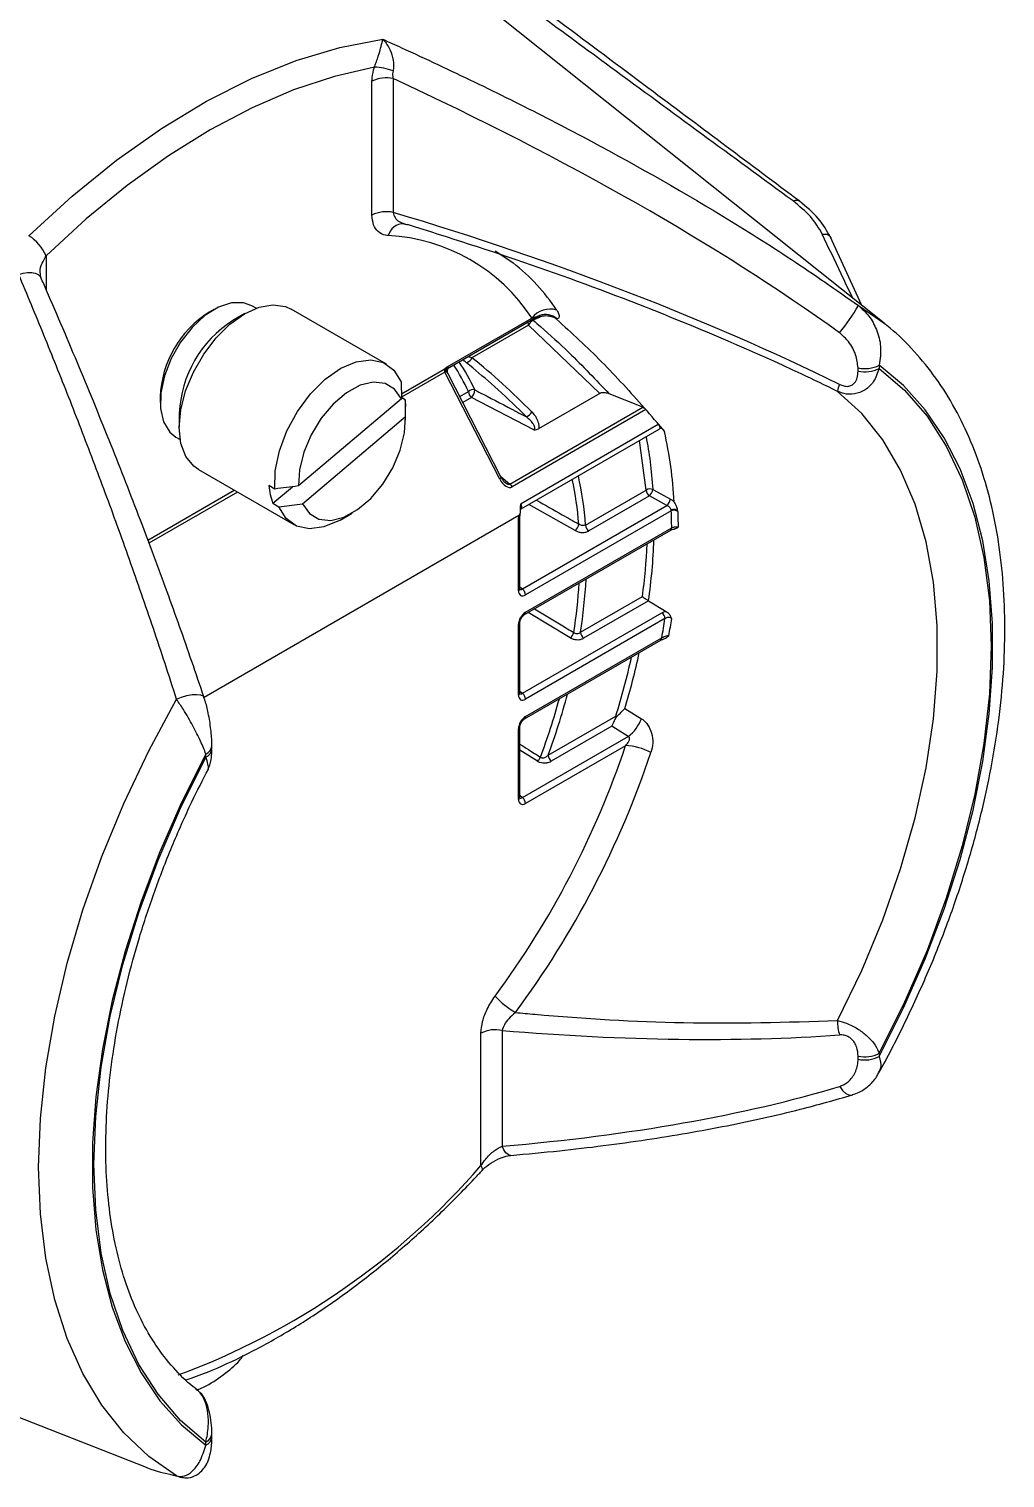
# Model space of a CAD drawing. Extents: x 7 to 135, y 3 to 97.
# Drawn here: x 102.732 to 105.629, y 4.765 to 9.065 of the extents above; entities that cross this region are included whole.
import ezdxf

# ---------------------------------------------------------------- set-up
doc = ezdxf.new("R2010")
doc.units = 0
doc.header["$MEASUREMENT"] = 0
doc.layers.add('OBJECT', color=7, linetype='CONTINUOUS')

msp = doc.modelspace()

# ---------------------------------------------------------------- linework, layer by layer
at = {"layer": 'OBJECT'}
for p, q in [((105.2701, 8.1915), (103.704, 9.4408)), ((103.75, 8.5125), (103.75, 8.9097)), ((103.8129, 8.9177), (103.8129, 8.5206)), ((103.8442, 8.4871), (103.8452, 8.4871)), ((103.8452, 8.4869), (103.8464, 8.4864)), ((105.2037, 8.2444), (105.1096, 8.4487)), ((102.7828, 8.3919), (102.7828, 8.292)), ((103.2805, 8.2325), (103.2664, 8.2243)), ((103.3724, 8.2202), (103.3371, 8.1998)), ((103.4059, 8.2362), (103.393, 8.2436)), ((103.7928, 8.0706), (103.5099, 8.2339)), ((104.2555, 8.2127), (104.2285, 8.2006)), ((104.2555, 8.2127), (104.2363, 8.2091)), ((105.1937, 8.2443), (105.2604, 8.1991)), ((103.973, 8.0622), (104.2244, 8.2073)), ((103.9808, 8.0616), (104.2391, 8.2107)), ((104.2149, 8.1865), (104.0468, 8.0895)), ((104.4263, 7.9836), (104.2149, 8.1865)), ((104.2998, 8.2046), (104.2976, 8.2038)), ((105.2604, 8.1991), (105.2701, 8.1915)), ((103.8372, 7.9827), (103.9641, 8.0559)), ((103.9666, 8.0466), (103.8373, 7.972)), ((104.1283, 7.7307), (103.9666, 8.0466)), ((103.9676, 8.0574), (103.9728, 8.0602)), ((103.9715, 8.0466), (103.9684, 8.0471)), ((104.1335, 7.7344), (103.9754, 8.0432)), ((105.1927, 8.0498), (105.1927, 8.0592)), ((105.2556, 8.0673), (105.2556, 8.0578)), ((103.8369, 8.0176), (103.8374, 7.9677)), ((103.1214, 7.9733), (103.1214, 7.9569)), ((103.8374, 7.9677), (103.5318, 7.709)), ((103.8489, 7.9649), (103.8373, 7.9716)), ((103.8489, 7.9649), (103.8497, 7.9447)), ((104.0106, 7.9744), (104.0361, 7.9891)), ((104.0454, 7.9716), (104.0197, 7.9567)), ((104.23, 7.8756), (104.0454, 7.9716)), ((104.4263, 7.9836), (104.2444, 7.8786)), ((104.5536, 7.9423), (104.4544, 7.9822)), ((103.178, 7.9243), (103.178, 7.8835)), ((103.5439, 7.6563), (103.8494, 7.915)), ((103.8497, 7.9039), (103.8497, 7.9447)), ((104.1591, 7.7146), (104.5536, 7.9423)), ((104.563, 7.9356), (104.166, 7.7064)), ((104.559, 7.9401), (104.563, 7.9356)), ((104.1923, 7.6408), (104.6024, 7.8776)), ((104.1928, 7.6569), (104.5997, 7.8918)), ((104.5997, 7.8918), (104.6178, 7.8705)), ((103.168, 7.8539), (103.1809, 7.8465)), ((104.5639, 7.6968), (104.5438, 7.8438)), ((103.235, 7.7576), (103.5178, 7.5943)), ((103.4617, 7.6999), (103.444, 7.7101)), ((103.456, 7.6574), (103.5142, 7.7067)), ((104.132, 7.7374), (104.1591, 7.7146)), ((104.384, 7.5929), (104.5639, 7.6968)), ((103.0848, 7.5483), (103.3411, 7.6963)), ((103.3504, 7.6909), (103.0881, 7.5395)), ((103.456, 7.6574), (103.4737, 7.6472)), ((103.4737, 7.6472), (103.5439, 7.6563)), ((104.3533, 7.5764), (104.2155, 7.6542)), ((104.5732, 7.6792), (104.3933, 7.5753)), ((104.6253, 7.6509), (104.5732, 7.6792)), ((104.1857, 7.621), (103.2514, 7.0817)), ((103.6553, 7.6079), (103.6907, 7.6283)), ((104.1847, 7.6102), (104.1857, 7.621)), ((104.1891, 7.4041), (104.1891, 7.6164)), ((104.1965, 7.4034), (104.6253, 7.6509)), ((104.6384, 7.6356), (104.2058, 7.3858)), ((104.1847, 7.398), (104.1847, 7.6102)), ((104.2027, 7.3271), (104.6365, 7.5776)), ((104.2058, 7.334), (104.6396, 7.5844)), ((104.1891, 7.41), (104.1965, 7.4034)), ((104.1891, 7.4041), (104.1891, 7.4039)), ((104.3689, 7.2747), (104.5527, 7.3808)), ((104.5709, 7.3684), (104.3782, 7.2572)), ((104.5709, 7.3684), (104.6236, 7.3369)), ((104.1965, 7.0939), (104.6102, 7.3327)), ((104.6195, 7.3152), (104.2058, 7.0764)), ((104.3385, 7.2584), (104.2135, 7.3334)), ((104.1847, 7.0885), (104.1847, 7.2975)), ((104.1891, 7.0946), (104.1891, 7.3037)), ((104.2027, 7.0177), (104.607, 7.2511)), ((104.2058, 7.0245), (104.6101, 7.2579)), ((104.1891, 7.1005), (104.1965, 7.0939)), ((104.2728, 6.9098), (104.4735, 7.0256)), ((104.5008, 7.0486), (104.5495, 7.0182)), ((104.1847, 6.779), (104.1847, 6.9881)), ((104.1891, 6.7852), (104.1891, 6.9942)), ((104.1965, 6.7844), (104.5106, 6.9658)), ((104.4619, 6.996), (104.2821, 6.8922)), ((104.5106, 6.9658), (104.4619, 6.996)), ((103.2746, 6.9286), (103.2746, 6.938)), ((104.2408, 6.8925), (104.1891, 6.9251)), ((104.5028, 6.9383), (104.2058, 6.7669)), ((103.257, 6.9041), (103.257, 6.9135)), ((104.1891, 6.791), (104.1965, 6.7844)), ((104.0735, 5.6923), (104.0735, 6.0851)), ((104.1364, 6.0932), (104.1364, 5.7499)), ((105.2556, 6.0255), (105.2556, 6.0161)), ((105.1927, 6.008), (105.1927, 6.0174)), ((101.403, 5.4548), (103.0794, 4.7974)), ((103.232, 5.0259), (103.2258, 5.0311)), ((103.2325, 5.0255), (103.2266, 5.0305)), ((103.2266, 5.0301), (103.232, 5.0259)), ((103.257, 4.8623), (103.257, 4.8717)), ((103.2746, 4.8868), (103.2746, 4.8962)), ((103.1699, 4.7713), (103.1839, 4.7668))]:
    msp.add_line(p, q, dxfattribs=at)
at = {"layer": 'OBJECT', "flags": 128}
for points in [[(102.7319, 8.4516), (102.8604, 8.5693), (102.9917, 8.6756), (103.1248, 8.7697), (103.2587, 8.8507), (103.3924, 8.9182), (103.5248, 8.9715), (103.655, 9.0104), (103.7819, 9.0344)], [(103.757, 8.9515), (103.6383, 8.9243), (103.517, 8.8841), (103.394, 8.8312), (103.2701, 8.766), (103.1462, 8.6889), (103.0231, 8.6004), (102.9017, 8.5012), (102.7828, 8.3919)], [(104.1153, 8.4068), (104.162, 8.3757), (104.1687, 8.3706)], [(102.7017, 8.3361), (102.7149, 8.3403), (102.7279, 8.3425), (102.74, 8.3426), (102.7507, 8.3406), (102.7593, 8.3366), (102.7654, 8.3307), (102.7674, 8.3272)], [(103.393, 8.2436), (103.3687, 8.2526), (103.333, 8.2525), (103.294, 8.2396), (103.2542, 8.2148), (103.216, 8.1794), (103.1818, 8.1359), (103.1539, 8.0869), (103.1339, 8.0355), (103.1232, 7.985), (103.1223, 7.9384), (103.1313, 7.8988), (103.1498, 7.8686), (103.168, 7.8539)], [(103.235, 7.7576), (103.221, 7.7674), (103.1977, 7.7964), (103.1831, 7.8354), (103.178, 7.8824), (103.1827, 7.9351), (103.1968, 7.9908), (103.2198, 8.0468), (103.2505, 8.1002), (103.2872, 8.1484), (103.3283, 8.1889), (103.3715, 8.2197), (103.4148, 8.2393), (103.456, 8.2467), (103.4929, 8.2415), (103.5099, 8.2339)], [(104.2395, 8.211), (104.2467, 8.2143), (104.247, 8.2144)], [(103.4617, 7.6999), (103.4629, 7.7542), (103.4751, 7.8129), (103.4975, 7.8727), (103.5289, 7.9302), (103.5675, 7.9821), (103.6111, 8.0256), (103.6572, 8.0581), (103.7032, 8.0777), (103.7464, 8.0834), (103.7845, 8.0748), (103.8152, 8.0525), (103.8369, 8.0176)], [(105.2556, 6.0161), (105.3278, 6.16), (105.3922, 6.3061), (105.4482, 6.4535), (105.4956, 6.6009), (105.5339, 6.7473), (105.5629, 6.8916), (105.5823, 7.0328), (105.5921, 7.1699), (105.5921, 7.3018), (105.5823, 7.4277), (105.5629, 7.5465), (105.5339, 7.6573), (105.4956, 7.7595), (105.4482, 7.8522), (105.3922, 7.9348), (105.3278, 8.0067), (105.2556, 8.0673)], [(105.2556, 8.0578), (105.3309, 7.9931), (105.3974, 7.916), (105.4546, 7.827), (105.502, 7.727), (105.5393, 7.6167), (105.5662, 7.497), (105.5824, 7.3689), (105.5879, 7.2335), (105.5824, 7.0918), (105.5662, 6.9449), (105.5393, 6.7942), (105.502, 6.6408), (105.4546, 6.486), (105.3974, 6.331), (105.3309, 6.1771), (105.2556, 6.0255)], [(103.8374, 7.9677), (103.8171, 7.9965), (103.7887, 8.0133), (103.7539, 8.0171), (103.715, 8.0076), (103.6745, 7.9855), (103.6351, 7.9521), (103.5992, 7.9096), (103.5693, 7.8609), (103.5473, 7.8089), (103.5345, 7.7572), (103.5318, 7.709)], [(105.1317, 6.1226), (105.2034, 6.2711), (105.266, 6.4217), (105.3191, 6.573), (105.3622, 6.7238), (105.3948, 6.8726), (105.4167, 7.0183), (105.4277, 7.1594), (105.4277, 7.2947), (105.4167, 7.4232), (105.3948, 7.5435), (105.3622, 7.6547), (105.3191, 7.7557), (105.266, 7.8458), (105.2034, 7.924), (105.1317, 7.9897)], [(103.5439, 7.6563), (103.5642, 7.6276), (103.5926, 7.6107), (103.6274, 7.6069), (103.6663, 7.6164), (103.7068, 7.6386), (103.7462, 7.672), (103.782, 7.7144), (103.812, 7.7632), (103.834, 7.8151), (103.8468, 7.8669), (103.8494, 7.915)], [(104.5835, 7.6984), (104.6075, 7.6853), (104.6355, 7.6701)], [(103.6553, 7.6079), (103.6534, 7.6068), (103.6074, 7.5872), (103.5642, 7.5815), (103.5261, 7.59), (103.4954, 7.6124), (103.4737, 7.6472)], [(103.1699, 4.7713), (103.0875, 4.829), (103.0132, 4.8992), (102.9478, 4.9815), (102.8915, 5.0751), (102.8448, 5.1795), (102.8082, 5.2938), (102.7819, 5.4172), (102.766, 5.5487), (102.7606, 5.6874), (102.766, 5.8322), (102.7819, 5.9821), (102.8082, 6.1359), (102.8448, 6.2925), (102.8915, 6.4507), (102.9478, 6.6093), (103.0132, 6.7672), (103.0875, 6.9231), (103.1699, 7.0759)], [(103.1699, 7.0759), (103.1849, 7.0821), (103.2006, 7.0868), (103.2159, 7.0897), (103.2295, 7.0904), (103.2406, 7.0891), (103.2482, 7.0857), (103.2516, 7.0811)], [(103.257, 6.9135), (103.1848, 6.7696), (103.1205, 6.6234), (103.0644, 6.4761), (103.0171, 6.3287), (102.9788, 6.1823), (102.9498, 6.038), (102.9304, 5.8967), (102.9206, 5.7596), (102.9206, 5.6277), (102.9304, 5.5019), (102.9498, 5.3831), (102.9788, 5.2722), (103.0171, 5.1701), (103.0644, 5.0773), (103.1205, 4.9947), (103.1848, 4.9229), (103.257, 4.8623)], [(103.257, 4.8717), (103.1818, 4.9364), (103.1153, 5.0136), (103.0581, 5.1025), (103.0106, 5.2026), (102.9733, 5.3129), (102.9464, 5.4326), (102.9302, 5.5607), (102.9248, 5.6961), (102.9302, 5.8378), (102.9464, 5.9846), (102.9733, 6.1353), (103.0106, 6.2887), (103.0581, 6.4436), (103.1153, 6.5986), (103.1818, 6.7525), (103.257, 6.9041)], [(105.1381, 5.9269), (105.1466, 5.915), (105.156, 5.9065), (105.1656, 5.9019), (105.1747, 5.9017), (105.1758, 5.902)], [(104.1621, 5.7227), (104.1603, 5.7226), (104.1537, 5.7248), (104.1472, 5.7303), (104.1414, 5.7388), (104.1364, 5.7499)], [(104.0735, 5.6923), (104.0758, 5.6863), (104.0767, 5.6814), (104.0761, 5.6776), (104.0751, 5.676)]]:
    msp.add_lwpolyline(points, dxfattribs=at)
at = {"layer": 'OBJECT'}
for centre, radius, start, end in [((103.7547, 8.7948), 0.1567, 68.3819, 89.1526), ((103.7926, 8.8268), 0.0932, 77.3817, 117.2046), ((103.7926, 8.4296), 0.0932, 77.3817, 117.2046), ((103.8442, 8.4392), 0.0479, 90.1024, 164.8627), ((102.6556, 8.335), 0.1393, 24.1067, 56.7933), ((103.772, 7.9122), 0.5402, 33.1157, 87.2398), ((103.8072, 7.9052), 0.5893, 33.5325, 52.155), ((103.4298, 7.9626), 0.3085, 121.9804, 178.0249), ((104.2782, 8.1661), 0.0677, 72.5915, 142.5378), ((104.2647, 8.1627), 0.0547, 50.1154, 108.899), ((104.6914, 8.5298), 0.5778, 320.623, 330.3826), ((103.5192, 7.911), 0.3414, 122.2309, 177.7745), ((104.2336, 8.1966), 0.0212, 183.2758, 208.1292), ((104.2489, 8.1674), 0.039, 121.4405, 150.5121), ((104.2184, 8.1896), 0.015, 47.5414, 62.186), ((104.0197, 8.1017), 0.0297, 291.8928, 335.586), ((103.9851, 8.0565), 0.021, 181.6808, 208.1823), ((103.9871, 8.0539), 0.0199, 169.7191, 199.777), ((103.9882, 8.0517), 0.0175, 151.263, 197.18), ((103.9606, 8.0621), 0.0124, 350.8414, 0.2089), ((103.5095, 7.7487), 0.5789, 24.5426, 33.5023), ((103.5198, 7.7493), 0.5886, 24.5715, 33.8952), ((105.213, 8.1501), 0.0932, 257.3817, 297.2046), ((105.213, 8.1407), 0.0932, 257.3817, 297.2046), ((105.203, 7.9787), 0.0722, 154.1555, 171.2346), ((104.0494, 7.9769), 0.018, 71.5531, 137.5187), ((104.0595, 7.9903), 0.0234, 182.8537, 233.1013), ((104.0262, 7.9932), 0.0289, 311.6129, 1.6498), ((104.1922, 7.9503), 0.0393, 294.0263, 326.1671), ((103.4236, 7.5985), 1.2248, 2.9347, 12.83), ((103.6217, 7.7231), 0.1782, 184.1638, 201.6079), ((104.1227, 7.7442), 0.0146, 292.3336, 317.5581), ((104.1451, 7.696), 0.0233, 26.4249, 52.986), ((103.3736, 7.5193), 0.9932, 4.4095, 12.1671), ((103.3821, 7.52), 1.0046, 4.1633, 12.5982), ((104.5754, 7.6778), 0.0222, 68.6961, 121.0686), ((104.5873, 7.6979), 0.0234, 182.8537, 233.1013), ((104.5525, 7.7026), 0.0312, 311.6371, 352.3908), ((104.6046, 7.6743), 0.0312, 311.6292, 352.252), ((104.1817, 7.6171), 0.00746, 294.08, 355.2099), ((104.6223, 7.6355), 0.0161, 0.1788, 8.4765), ((103.1647, 7.5749), 1.4749, 0.3704, 2.3567), ((103.17, 7.5756), 1.4895, 0.4633, 2.2141), ((104.334, 7.5994), 0.0301, 310.047, 352.8538), ((104.4073, 7.594), 0.0234, 182.8537, 233.1013), ((104.6323, 7.5836), 0.0073, 304.5567, 6.7554), ((102.8045, 7.6157), 1.7638, 352.3471, 357.4517), ((102.7933, 7.6175), 1.795, 352.0228, 357.8124), ((104.1816, 7.4049), 0.00759, 294.3607, 352.0502), ((104.1824, 7.3847), 0.0234, 2.8537, 53.1013), ((102.8371, 7.5149), 1.5308, 350.9528, 356.4801), ((102.8498, 7.5145), 1.5379, 351.0282, 356.9503), ((104.1985, 7.3332), 0.00731, 304.8027, 6.7316), ((102.619, 7.6149), 2.0229, 349.8352, 351.4787), ((104.5962, 7.314), 0.0234, 2.8537, 53.1013), ((102.629, 7.6146), 2.0326, 350.0868, 351.5393), ((104.1818, 7.3042), 0.0073, 293.2471, 355.3658), ((104.3199, 7.2819), 0.03, 308.4762, 344.9603), ((104.3922, 7.2759), 0.0234, 182.8537, 233.1013), ((104.6028, 7.2571), 0.0073, 304.5567, 6.7554), ((102.2713, 7.7078), 2.3055, 342.7891, 347.3037), ((102.2871, 7.7051), 2.309, 343.4814, 347.7293), ((104.1818, 7.0952), 0.00729, 293.2399, 355.44), ((104.1824, 7.0752), 0.0234, 2.8537, 53.1013), ((102.3226, 7.6242), 2.0575, 339.5154, 344.5885), ((102.3355, 7.6212), 2.0638, 339.8358, 345.1213), ((104.1985, 7.0237), 0.00731, 304.8027, 6.7316), ((104.4396, 7.0591), 0.1173, 307.275, 339.5706), ((104.1818, 6.9948), 0.0073, 293.2471, 355.3658), ((103.2448, 6.9408), 0.0299, 294.092, 354.7291), ((103.2449, 6.9312), 0.0297, 293.9827, 355.988), ((101.9426, 7.7996), 2.7011, 323.5463, 341.4062), ((104.4949, 6.7602), 0.1783, 62.1993, 87.4745), ((101.922, 7.8115), 2.8023, 323.5463, 341.4062), ((104.2237, 6.9155), 0.0287, 306.579, 336.5896), ((104.2962, 6.9109), 0.0234, 182.8537, 233.1013), ((104.1818, 6.7858), 0.00729, 293.2399, 355.44), ((104.1824, 6.7657), 0.0234, 2.8537, 53.1013), ((104.3331, 6.4067), 0.3041, 224.2223, 238.8865), ((105.2579, 6.1198), 0.1263, 178.705, 198.3332), ((104.1161, 6.0022), 0.0932, 77.3817, 117.2046), ((105.213, 6.1084), 0.0932, 257.3817, 297.2046), ((105.213, 6.0989), 0.0932, 257.3817, 297.2046), ((102.4104, 7.1379), 2.2036, 290.2977, 319.002), ((103.2449, 4.899), 0.0298, 294.0585, 355.1121), ((103.2449, 4.8895), 0.0298, 294.0225, 355.5265)]:
    msp.add_arc(centre, radius, start, end, dxfattribs=at)
for centre, major_axis, ratio, start_param, end_param in [((100.5934, 8), (5.5153, -1.3161), 0.337357, 0.687358, 1.030112), ((102.9675, 7.5012), (3.4718, -0.8285), 0.337357, 0.978335, 1.405949), ((103.7097, 6.6683), (-0.7933, 1.6798), 0.62191, 5.230165, 5.373854), ((103.9641, 8.0178), (0.0086, 0.0398), 0.487545, 0.250704, 0.415371), ((103.9747, 8.0117), (-0.0069, 0.0354), 0.323215, 6.229082, 6.39375), ((103.8153, 6.5763), (-0.9462, 2.0036), 0.62191, 5.095138, 5.138355), ((104.1479, 7.7465), (-0.0163, 0.041), 0.552795, 1.740523, 3.222071), ((104.1397, 7.7434), (-0.0193, 0.0288), 0.345261, 2.268071, 3.146618), ((104.1866, 7.6549), (-0.0052, 0.0143), 0.425109, 3.20932, 4.69903), ((104.2061, 7.4107), (0.0152, 0.0264), 0.568869, 2.363542, 3.919486), ((104.1955, 7.4168), (0.0052, 0.015), 0.538958, 2.918918, 3.817209), ((104.2061, 7.3095), (0.015, 0.026), 0.586022, 0.792741, 2.348684), ((104.2061, 7.1012), (0.0152, 0.0264), 0.568869, 2.363542, 3.919486), ((104.1955, 7.1073), (0.0052, 0.015), 0.538958, 2.918918, 3.817209), ((104.2061, 7), (0.015, 0.026), 0.586022, 0.792741, 2.348684), ((104.2061, 6.7918), (0.0152, 0.0264), 0.568869, 2.363542, 3.919486), ((104.1955, 6.7979), (0.0052, 0.015), 0.538958, 2.918918, 3.817209), ((102.9675, 7.5012), (3.4718, -0.8285), 0.337357, 5.134971, 5.465515), ((100.5934, 8), (5.5153, -1.3161), 0.337357, 5.487646, 5.756492)]:
    msp.add_ellipse(centre, major_axis=major_axis, ratio=ratio, start_param=start_param, end_param=end_param, dxfattribs=at)
for points, knots in [([(100.9934, 7.501), (100.9974, 7.5145), (101.0271, 7.6136), (101.1041, 7.8001), (101.2248, 8.0562), (101.3678, 8.3056), (101.5274, 8.5428), (101.7007, 8.7627), (101.8823, 8.9599), (102.068, 9.1316), (102.2536, 9.2762), (102.4387, 9.3954), (102.6235, 9.4894), (102.8039, 9.5589), (102.9191, 9.5818), (102.9746, 9.5929)], [0, 0, 0, 0, 0.013334, 0.098229, 0.18398, 0.270416, 0.356846, 0.442597, 0.527497, 0.609477, 0.689523, 0.767493, 0.845458, 0.925503, 1, 1, 1, 1]), ([(104.9996, 8.5545), (104.8193, 8.6866), (104.4973, 8.9223), (104.1765, 9.1586), (104.0353, 9.2625)], [0, 0, 0, 0, 0.560008, 1, 1, 1, 1]), ([(105.018, 8.5545), (104.8737, 8.6624), (104.557, 8.8993), (104.2403, 9.1355), (104.0678, 9.2641)], [0, 0, 0, 0, 0.455566, 1, 1, 1, 1]), ([(103.757, 8.9515), (103.7587, 8.956), (103.7624, 8.9657), (103.7667, 8.9784), (103.7722, 8.9954), (103.7781, 9.016), (103.781, 9.0289), (103.7819, 9.0344), (103.7819, 9.0344)], [0, 0, 0, 0, 0.125198, 0.269787, 0.35945, 0.646929, 0.996073, 1, 1, 1, 1]), ([(103.7819, 9.0344), (103.8003, 9.0261), (103.855, 9.0014), (103.9818, 8.9428), (104.1615, 8.8561), (104.4456, 8.7104), (104.7245, 8.5529), (104.9962, 8.3825), (105.1278, 8.2904), (105.1937, 8.2443)], [0, 0, 0, 0, 0.0375, 0.111447, 0.259355, 0.407404, 0.7026, 0.851122, 1, 1, 1, 1]), ([(103.7819, 9.0344), (103.782, 9.0343), (103.789, 9.0273), (103.8005, 9.0114), (103.8099, 8.9878), (103.8136, 8.969), (103.8148, 8.9551), (103.8132, 8.9452), (103.8125, 8.9405)], [0, 0, 0, 0, 0.00398, 0.354504, 0.64188, 0.732153, 0.875184, 1, 1, 1, 1]), ([(103.75, 8.9097), (103.7501, 8.9131), (103.7504, 8.9262), (103.7542, 8.9408), (103.757, 8.9515)], [0, 0, 0, 0, 0.259643, 1, 1, 1, 1]), ([(103.8125, 8.9405), (103.8125, 8.9405), (103.8111, 8.9348), (103.8108, 8.9268), (103.8125, 8.9197), (103.8129, 8.9177)], [0, 0, 0, 0, 0.000404, 0.730046, 1, 1, 1, 1]), ([(104.9996, 8.5545), (105.0027, 8.5556), (105.0076, 8.5573), (105.0134, 8.5566), (105.0167, 8.5556), (105.0181, 8.5543), (105.0185, 8.554)], [0, 0, 0, 0, 0.435201, 0.6694294, 0.9086138, 1, 1, 1, 1]), ([(103.8129, 8.5206), (103.8144, 8.5152), (103.8174, 8.5041), (103.83, 8.4926), (103.8411, 8.4888), (103.8466, 8.4869)], [0, 0, 0, 0, 0.317528, 0.65817, 1, 1, 1, 1]), ([(105.0866, 8.4562), (105.0763, 8.4739), (105.0556, 8.5092), (105.0182, 8.5394), (104.9996, 8.5545)], [0, 0, 0, 0, 0.501103, 1, 1, 1, 1]), ([(105.1117, 8.4453), (105.1008, 8.4649), (105.079, 8.5038), (105.0387, 8.5374), (105.0186, 8.5541)], [0, 0, 0, 0, 0.501372, 1, 1, 1, 1]), ([(103.798, 8.4517), (103.7952, 8.452), (103.7839, 8.4533), (103.7675, 8.4618), (103.7529, 8.4821), (103.751, 8.5024), (103.75, 8.5125)], [0, 0, 0, 0, 0.104814, 0.415632, 0.707452, 1, 1, 1, 1]), ([(103.8466, 8.4869), (103.8473, 8.4865), (103.8501, 8.4853), (103.8533, 8.4849), (103.8557, 8.4846)], [0, 0, 0, 0, 0.251216, 1, 1, 1, 1]), ([(105.1317, 7.9897), (105.0959, 8.007), (104.9166, 8.0935), (104.6142, 8.2221), (104.2236, 8.3679), (103.9784, 8.4456), (103.8557, 8.4846)], [0, 0, 0, 0, 0.086252, 0.431521, 0.715373, 1, 1, 1, 1]), ([(105.0866, 8.4562), (105.09, 8.4564), (105.0952, 8.4567), (105.1015, 8.4549), (105.1057, 8.4526), (105.1084, 8.4504), (105.1093, 8.4489), (105.1095, 8.4487)], [0, 0, 0, 0, 0.365333, 0.561834, 0.762454, 0.963075, 1, 1, 1, 1]), ([(105.1772, 8.2656), (105.1655, 8.2899), (105.135, 8.3534), (105.1051, 8.4169), (105.0866, 8.4562)], [0, 0, 0, 0, 0.3822425, 1, 1, 1, 1]), ([(105.1095, 8.4487), (105.1103, 8.4478), (105.1116, 8.4462), (105.1119, 8.4442), (105.112, 8.4434)], [0, 0, 0, 0, 0.600694, 1, 1, 1, 1]), ([(102.7659, 8.3389), (102.7657, 8.3405), (102.7642, 8.3506), (102.7697, 8.3697), (102.7785, 8.3847), (102.7828, 8.3919)], [0, 0, 0, 0, 0.084317, 0.559663, 1, 1, 1, 1]), ([(103.1699, 7.0759), (103.1586, 7.1113), (103.1358, 7.182), (103.1011, 7.2862), (103.0659, 7.3893), (103.0302, 7.491), (102.9827, 7.6234), (102.9228, 7.7846), (102.8502, 7.9727), (102.7765, 8.1569), (102.7267, 8.2763), (102.7017, 8.3361)], [0, 0, 0, 0, 0.0777836, 0.1555662, 0.233398, 0.3113616, 0.389363, 0.5415774, 0.6939942, 0.8469276, 1, 1, 1, 1]), ([(102.7674, 8.3272), (102.7673, 8.3274), (102.7657, 8.3304), (102.7658, 8.3348), (102.7659, 8.3389)], [0, 0, 0, 0, 0.038416, 1, 1, 1, 1]), ([(103.2516, 7.0811), (103.2395, 7.1169), (103.2037, 7.223), (103.1409, 7.3996), (103.061, 7.6137), (102.9741, 7.8358), (102.8811, 8.063), (102.8113, 8.2268), (102.7729, 8.3146), (102.7674, 8.3272)], [0, 0, 0, 0, 0.079574, 0.236353, 0.40293, 0.581361, 0.771719, 0.967148, 1, 1, 1, 1]), ([(104.247, 8.2144), (104.2447, 8.2136), (104.2362, 8.2105), (104.2273, 8.2072), (104.2207, 8.2048)], [0, 0, 0, 0, 0.262908, 1, 1, 1, 1]), ([(104.2976, 8.2038), (104.2959, 8.2051), (104.2925, 8.2077), (104.2849, 8.211), (104.2725, 8.2136), (104.2625, 8.2134), (104.2561, 8.2128), (104.2555, 8.2127)], [0, 0, 0, 0, 0.136461, 0.272404, 0.502922, 0.956496, 1, 1, 1, 1]), ([(104.2984, 8.2307), (104.2993, 8.2295), (104.3031, 8.2235), (104.3063, 8.2146), (104.3048, 8.2074), (104.301, 8.2053), (104.2998, 8.2046)], [0, 0, 0, 0, 0.105572, 0.488068, 0.830771, 1, 1, 1, 1]), ([(105.1937, 8.2443), (105.2047, 8.2343), (105.227, 8.2142), (105.2496, 8.1713), (105.2631, 8.1204), (105.2582, 8.0856), (105.2556, 8.0673)], [0, 0, 0, 0, 0.2230978, 0.4509639, 0.7118142, 1, 1, 1, 1]), ([(104.2391, 8.2108), (104.2389, 8.2107), (104.2379, 8.2101), (104.2339, 8.2091), (104.2288, 8.2081), (104.2252, 8.2075), (104.2244, 8.2073)], [0, 0, 0, 0, 0.074811, 0.413867, 0.866055, 1, 1, 1, 1]), ([(104.2285, 8.2006), (104.2357, 8.1944), (104.2716, 8.1634), (104.3486, 8.093), (104.4149, 8.0236), (104.4544, 7.9822)], [0, 0, 0, 0, 0.091462, 0.457412, 1, 1, 1, 1]), ([(104.2976, 8.2038), (104.3429, 8.1625), (104.4337, 8.0797), (104.5172, 7.9867), (104.559, 7.9401)], [0, 0, 0, 0, 0.49854, 1, 1, 1, 1]), ([(105.2542, 5.9674), (105.256, 5.9705), (105.2836, 6.0194), (105.3328, 6.1165), (105.3985, 6.259), (105.4564, 6.4032), (105.5065, 6.5482), (105.5485, 6.6931), (105.5821, 6.8369), (105.6069, 6.979), (105.6229, 7.1185), (105.6297, 7.2545), (105.6273, 7.3863), (105.6155, 7.513), (105.5943, 7.6338), (105.5637, 7.7478), (105.5239, 7.8541), (105.475, 7.9518), (105.4178, 8.0404), (105.3519, 8.1181), (105.2986, 8.171), (105.2652, 8.1944), (105.2587, 8.199)], [0, 0, 0, 0, 0.003665, 0.058313, 0.112984, 0.167681, 0.222416, 0.277201, 0.332048, 0.386966, 0.441963, 0.49704, 0.552189, 0.607386, 0.662571, 0.717654, 0.772518, 0.827019, 0.881018, 0.934418, 0.987209, 1, 1, 1, 1]), ([(105.1927, 8.0592), (105.1911, 8.0722), (105.1879, 8.0984), (105.1684, 8.1358), (105.1473, 8.1549), (105.1381, 8.1633)], [0, 0, 0, 0, 0.3516293, 0.7147787, 1, 1, 1, 1]), ([(104.0308, 8.0742), (104.0287, 8.076), (104.0244, 8.0795), (104.0216, 8.0827), (104.0202, 8.0843)], [0, 0, 0, 0, 0.5027579, 1, 1, 1, 1]), ([(104.0361, 8.0935), (104.0362, 8.0935), (104.0376, 8.0929), (104.0413, 8.0915), (104.0452, 8.0901), (104.0468, 8.0895)], [0, 0, 0, 0, 0.025623, 0.611242, 1, 1, 1, 1]), ([(103.9676, 8.0574), (103.9682, 8.0581), (103.9699, 8.0601), (103.9718, 8.0614), (103.973, 8.0622)], [0, 0, 0, 0, 0.352324, 1, 1, 1, 1]), ([(103.9754, 8.0431), (103.9753, 8.0433), (103.9749, 8.0443), (103.9732, 8.0457), (103.9716, 8.0465), (103.9715, 8.0466)], [0, 0, 0, 0, 0.1748545, 0.908817, 1, 1, 1, 1]), ([(103.9728, 8.0602), (103.9751, 8.0607), (103.9784, 8.0614), (103.9808, 8.0616), (103.9808, 8.0616), (103.9808, 8.0617)], [0, 0, 0, 0, 0.57099, 0.837244, 1, 1, 1, 1]), ([(103.9755, 8.0432), (103.9754, 8.0432), (103.9745, 8.0445), (103.9738, 8.0482), (103.9742, 8.0534), (103.9764, 8.0579), (103.9791, 8.0607), (103.9807, 8.0615), (103.9812, 8.0617)], [0, 0, 0, 0, 0.004102, 0.236389, 0.480513, 0.714575, 0.907365, 1, 1, 1, 1]), ([(104.2082, 7.9144), (104.2014, 7.9212), (104.1672, 7.9551), (104.1088, 8.0097), (104.0552, 8.054), (104.0308, 8.0742)], [0, 0, 0, 0, 0.119845, 0.599412, 1, 1, 1, 1]), ([(105.2556, 8.0578), (105.2506, 8.0438), (105.2416, 8.0185), (105.2145, 7.9922), (105.1837, 7.9801), (105.1546, 7.9809), (105.1381, 7.9872), (105.1317, 7.9897)], [0, 0, 0, 0, 0.265568, 0.476871, 0.689089, 0.879262, 1, 1, 1, 1]), ([(105.1381, 8.0101), (105.1422, 8.0084), (105.1504, 8.0049), (105.163, 8.004), (105.1742, 8.0073), (105.1842, 8.0158), (105.1914, 8.0303), (105.1922, 8.043), (105.1927, 8.0498)], [0, 0, 0, 0, 0.132635, 0.266191, 0.387938, 0.535865, 0.751075, 1, 1, 1, 1]), ([(103.8494, 7.915), (103.8494, 7.9153), (103.8493, 7.9319), (103.8491, 7.9485), (103.8489, 7.9649)], [0, 0, 0, 0, 0.01376, 1, 1, 1, 1]), ([(104.0551, 7.9941), (104.0633, 7.9898), (104.1042, 7.9686), (104.1552, 7.9421), (104.198, 7.9197), (104.2082, 7.9144)], [0, 0, 0, 0, 0.160075, 0.800378, 1, 1, 1, 1]), ([(104.4544, 7.9822), (104.4507, 7.9834), (104.4444, 7.9854), (104.4357, 7.9859), (104.4299, 7.9852), (104.4274, 7.9841), (104.4263, 7.9836)], [0, 0, 0, 0, 0.399631, 0.680428, 0.86117, 1, 1, 1, 1]), ([(104.23, 7.8756), (104.2306, 7.8759), (104.2315, 7.8764), (104.2326, 7.8776), (104.233, 7.879), (104.2333, 7.8816), (104.2323, 7.886), (104.2285, 7.8935), (104.2206, 7.9037), (104.2127, 7.9105), (104.2082, 7.9144)], [0, 0, 0, 0, 0.0429132, 0.0645946, 0.116677, 0.1378991, 0.2398759, 0.3954544, 0.6487627, 1, 1, 1, 1]), ([(104.2248, 7.9284), (104.2295, 7.9228), (104.2377, 7.9131), (104.2439, 7.8973), (104.2456, 7.8859), (104.2447, 7.8805), (104.2444, 7.8786)], [0, 0, 0, 0, 0.393759, 0.689369, 0.889337, 1, 1, 1, 1]), ([(104.5536, 7.9423), (104.5552, 7.9415), (104.5585, 7.9399), (104.5615, 7.9372), (104.5628, 7.9357), (104.563, 7.9356)], [0, 0, 0, 0, 0.471924, 0.943798, 1, 1, 1, 1]), ([(104.23, 7.8756), (104.2301, 7.8756), (104.2305, 7.8756), (104.2333, 7.8755), (104.2386, 7.8759), (104.2424, 7.8776), (104.2444, 7.8786)], [0, 0, 0, 0, 0.009919, 0.084252, 0.522729, 1, 1, 1, 1]), ([(104.5997, 7.8918), (104.6007, 7.8904), (104.6029, 7.8877), (104.6045, 7.8836), (104.6046, 7.8802), (104.6037, 7.8782), (104.6026, 7.8778), (104.6023, 7.8777)], [0, 0, 0, 0, 0.239834, 0.47977, 0.716144, 0.943704, 1, 1, 1, 1]), ([(104.5634, 7.8551), (104.5679, 7.8307), (104.5771, 7.7803), (104.5813, 7.7263), (104.5835, 7.6984)], [0, 0, 0, 0, 0.48506, 1, 1, 1, 1]), ([(103.5318, 7.709), (103.5315, 7.709), (103.5081, 7.7059), (103.4847, 7.7029), (103.4617, 7.6999)], [0, 0, 0, 0, 0.01376, 1, 1, 1, 1]), ([(104.1456, 7.719), (104.1443, 7.7201), (104.1407, 7.7231), (104.1366, 7.7287), (104.1343, 7.733), (104.1335, 7.7344)], [0, 0, 0, 0, 0.273581, 0.769141, 1, 1, 1, 1]), ([(104.1906, 7.6368), (104.1904, 7.6402), (104.1901, 7.6472), (104.1919, 7.6536), (104.1928, 7.6569), (104.1928, 7.6569)], [0, 0, 0, 0, 0.484792, 0.992791, 1, 1, 1, 1]), ([(104.2378, 7.6671), (104.2634, 7.6526), (104.3054, 7.6288), (104.3474, 7.605), (104.3638, 7.5957)], [0, 0, 0, 0, 0.609624, 1, 1, 1, 1]), ([(104.6355, 7.6701), (104.6383, 7.6684), (104.6423, 7.6659), (104.6457, 7.6623), (104.6468, 7.6612)], [0, 0, 0, 0, 0.693726, 1, 1, 1, 1]), ([(104.6468, 7.6612), (104.6468, 7.6611), (104.6469, 7.6606), (104.6475, 7.6597), (104.6489, 7.6574), (104.6519, 7.6523), (104.655, 7.6449), (104.6555, 7.6396), (104.6558, 7.6374)], [0, 0, 0, 0, 0.0143488, 0.0641271, 0.1132791, 0.3099361, 0.707927, 1, 1, 1, 1]), ([(104.1857, 7.621), (104.1866, 7.6218), (104.1885, 7.6233), (104.1903, 7.6275), (104.191, 7.6321), (104.1907, 7.6356), (104.1906, 7.6368)], [0, 0, 0, 0, 0.2252404, 0.4483436, 0.7970472, 1, 1, 1, 1]), ([(104.1892, 7.6164), (104.1891, 7.6168), (104.189, 7.619), (104.1902, 7.6256), (104.1904, 7.6316), (104.1906, 7.6349)], [0, 0, 0, 0, 0.074977, 0.487597, 1, 1, 1, 1]), ([(104.1906, 7.6393), (104.1908, 7.6396), (104.1911, 7.6402), (104.192, 7.6405), (104.1924, 7.6407)], [0, 0, 0, 0, 0.578151, 1, 1, 1, 1]), ([(104.6382, 7.6379), (104.6376, 7.6393), (104.6365, 7.6421), (104.6331, 7.646), (104.6293, 7.6491), (104.6265, 7.6504), (104.6253, 7.6509)], [0, 0, 0, 0, 0.261282, 0.522135, 0.793798, 1, 1, 1, 1]), ([(104.6558, 7.6374), (104.6541, 7.638), (104.6508, 7.6392), (104.6455, 7.6394), (104.6414, 7.6388), (104.6391, 7.6381), (104.6383, 7.6379), (104.6382, 7.6379)], [0, 0, 0, 0, 0.275215, 0.550331, 0.828173, 0.975357, 1, 1, 1, 1]), ([(104.6583, 7.6332), (104.6568, 7.634), (104.6539, 7.6358), (104.6485, 7.6371), (104.6433, 7.6372), (104.64, 7.6364), (104.6386, 7.6357), (104.6384, 7.6356)], [0, 0, 0, 0, 0.24232, 0.484664, 0.725658, 0.960819, 1, 1, 1, 1]), ([(104.6558, 7.6374), (104.6566, 7.636), (104.6575, 7.6346), (104.6583, 7.6332), (104.6583, 7.6332)], [0, 0, 0, 0, 0.96873, 1, 1, 1, 1]), ([(104.3533, 7.5764), (104.3563, 7.5751), (104.3621, 7.5723), (104.3726, 7.5707), (104.3828, 7.5713), (104.3896, 7.5733), (104.3927, 7.575), (104.3933, 7.5753)], [0, 0, 0, 0, 0.235532, 0.471033, 0.707056, 0.942048, 1, 1, 1, 1]), ([(104.384, 7.5929), (104.3826, 7.5924), (104.38, 7.5914), (104.3749, 7.5915), (104.3696, 7.5926), (104.3659, 7.5943), (104.3641, 7.5955), (104.3638, 7.5957)], [0, 0, 0, 0, 0.231641, 0.4629901, 0.7016435, 0.9464331, 1, 1, 1, 1]), ([(104.6366, 7.5776), (104.6368, 7.5777), (104.6377, 7.5783), (104.6411, 7.5797), (104.6448, 7.5808), (104.6472, 7.581), (104.6476, 7.5811)], [0, 0, 0, 0, 0.10297, 0.479767, 0.905879, 1, 1, 1, 1]), ([(104.6396, 7.5844), (104.6408, 7.5851), (104.6434, 7.5863), (104.6483, 7.5876), (104.6532, 7.5882), (104.657, 7.5881), (104.6589, 7.5877), (104.6594, 7.5877)], [0, 0, 0, 0, 0.224554, 0.449028, 0.675892, 0.908584, 1, 1, 1, 1]), ([(104.6594, 7.5877), (104.6594, 7.5876), (104.6574, 7.5859), (104.6541, 7.5828), (104.6495, 7.5818), (104.6476, 7.5814)], [0, 0, 0, 0, 0.007492, 0.589802, 1, 1, 1, 1]), ([(104.1893, 7.4021), (104.1893, 7.402), (104.1893, 7.402), (104.1892, 7.4034), (104.1891, 7.4041)], [0, 0, 0, 0, 0.460849, 1, 1, 1, 1]), ([(104.5527, 7.3808), (104.5527, 7.3808), (104.553, 7.3805), (104.5547, 7.3792), (104.5581, 7.3767), (104.5629, 7.3734), (104.5672, 7.3706), (104.5696, 7.3691), (104.5709, 7.3684)], [0, 0, 0, 0, 0.006097, 0.092481, 0.403715, 0.649929, 0.824501, 1, 1, 1, 1]), ([(104.1891, 7.3037), (104.1892, 7.3048), (104.1893, 7.3071), (104.1907, 7.312), (104.1932, 7.3172), (104.1967, 7.3221), (104.2002, 7.3255), (104.2019, 7.3267), (104.2027, 7.3271)], [0, 0, 0, 0, 0.160315, 0.326531, 0.504899, 0.69012, 0.874047, 1, 1, 1, 1]), ([(104.2323, 7.3442), (104.2588, 7.3283), (104.2977, 7.3049), (104.3365, 7.2816), (104.3489, 7.2741)], [0, 0, 0, 0, 0.682529, 1, 1, 1, 1]), ([(104.6102, 7.3327), (104.6128, 7.334), (104.6168, 7.3359), (104.6218, 7.3366), (104.6236, 7.3369)], [0, 0, 0, 0, 0.650714, 1, 1, 1, 1]), ([(104.6395, 7.3156), (104.6382, 7.3163), (104.6357, 7.3179), (104.631, 7.3188), (104.6263, 7.3185), (104.6223, 7.3172), (104.6203, 7.3158), (104.6195, 7.3152)], [0, 0, 0, 0, 0.212155, 0.424536, 0.633204, 0.847151, 1, 1, 1, 1]), ([(104.6236, 7.3369), (104.6255, 7.3355), (104.63, 7.3321), (104.6353, 7.3244), (104.6382, 7.3185), (104.6394, 7.3156), (104.6395, 7.3156)], [0, 0, 0, 0, 0.275652, 0.662125, 0.994368, 1, 1, 1, 1]), ([(104.3489, 7.2741), (104.3494, 7.2738), (104.3511, 7.2727), (104.3546, 7.2713), (104.3597, 7.271), (104.3648, 7.272), (104.3675, 7.2738), (104.3689, 7.2747)], [0, 0, 0, 0, 0.088144, 0.296209, 0.519382, 0.760053, 1, 1, 1, 1]), ([(104.3385, 7.2584), (104.3413, 7.257), (104.3468, 7.2543), (104.3567, 7.2525), (104.3665, 7.2529), (104.3737, 7.2548), (104.3772, 7.2566), (104.3782, 7.2572)], [0, 0, 0, 0, 0.226185, 0.452428, 0.677803, 0.905699, 1, 1, 1, 1]), ([(104.6071, 7.2511), (104.6073, 7.2512), (104.6083, 7.2519), (104.6113, 7.2532), (104.6142, 7.2539), (104.6154, 7.2541)], [0, 0, 0, 0, 0.134222, 0.640341, 1, 1, 1, 1]), ([(104.6101, 7.2579), (104.6117, 7.2591), (104.6148, 7.2613), (104.6208, 7.2637), (104.6266, 7.265), (104.6298, 7.2648), (104.6312, 7.2647)], [0, 0, 0, 0, 0.261331, 0.52237, 0.78901, 1, 1, 1, 1]), ([(104.6312, 7.2647), (104.6312, 7.2647), (104.6295, 7.2633), (104.6262, 7.2605), (104.6212, 7.2564), (104.6172, 7.2551), (104.6153, 7.2545)], [0, 0, 0, 0, 0.006278, 0.341568, 0.675466, 1, 1, 1, 1]), ([(104.1893, 7.0926), (104.1893, 7.0926), (104.1893, 7.0925), (104.1892, 7.0939), (104.1891, 7.0946)], [0, 0, 0, 0, 0.460849, 1, 1, 1, 1]), ([(103.257, 6.9135), (103.2522, 6.9258), (103.2423, 6.9506), (103.2187, 6.9973), (103.1935, 7.0414), (103.1767, 7.066), (103.1699, 7.0759)], [0, 0, 0, 0, 0.261321, 0.527903, 0.808327, 1, 1, 1, 1]), ([(103.2636, 7.0354), (103.261, 7.0482), (103.2577, 7.0641), (103.2523, 7.078), (103.2513, 7.0808)], [0, 0, 0, 0, 0.802911, 1, 1, 1, 1]), ([(103.2745, 6.9381), (103.2745, 6.9391), (103.2749, 6.9542), (103.2718, 6.9861), (103.2677, 7.0191), (103.2637, 7.0351), (103.2636, 7.0354)], [0, 0, 0, 0, 0.034611, 0.515137, 0.991495, 1, 1, 1, 1]), ([(104.1891, 6.9942), (104.1892, 6.9953), (104.1893, 6.9976), (104.1907, 7.0025), (104.1932, 7.0077), (104.1967, 7.0126), (104.2002, 7.0161), (104.2019, 7.0172), (104.2027, 7.0177)], [0, 0, 0, 0, 0.160315, 0.326531, 0.504899, 0.69012, 0.874047, 1, 1, 1, 1]), ([(104.4619, 6.996), (104.4619, 6.9961), (104.4643, 7.0007), (104.4681, 7.0096), (104.4734, 7.0199), (104.4754, 7.0236)], [0, 0, 0, 0, 0.008424, 0.637869, 1, 1, 1, 1]), ([(104.4735, 7.0256), (104.4736, 7.0256), (104.4741, 7.025), (104.4747, 7.0243), (104.4754, 7.0236), (104.4754, 7.0236)], [0, 0, 0, 0, 0.038941, 0.947626, 1, 1, 1, 1]), ([(104.4754, 7.0236), (104.479, 7.0272), (104.487, 7.0351), (104.4956, 7.0431), (104.5, 7.0477), (104.5008, 7.0485), (104.5008, 7.0486)], [0, 0, 0, 0, 0.408642, 0.898192, 0.991554, 1, 1, 1, 1]), ([(104.5495, 7.0182), (104.5508, 7.0173), (104.5581, 7.0125), (104.5703, 6.9994), (104.5813, 6.975), (104.5849, 6.9459), (104.5803, 6.9273), (104.5781, 6.9179)], [0, 0, 0, 0, 0.046353, 0.2555, 0.486787, 0.742851, 1, 1, 1, 1]), ([(104.5028, 6.9383), (104.5053, 6.9413), (104.51, 6.9467), (104.5139, 6.9539), (104.5149, 6.9589), (104.5147, 6.9617), (104.5136, 6.9639), (104.5124, 6.9649), (104.5114, 6.9655), (104.511, 6.9657), (104.5106, 6.9658)], [0, 0, 0, 0, 0.352052, 0.63882, 0.73228, 0.830172, 0.893654, 0.957422, 0.968455, 1, 1, 1, 1]), ([(103.2634, 6.8696), (103.2648, 6.872), (103.2689, 6.8795), (103.2723, 6.8946), (103.2746, 6.9111), (103.2742, 6.924), (103.274, 6.9291)], [0, 0, 0, 0, 0.1234512, 0.3877428, 0.7607459, 1, 1, 1, 1]), ([(104.1891, 6.9426), (104.1975, 6.9374), (104.2178, 6.9245), (104.2381, 6.9117), (104.25, 6.9041)], [0, 0, 0, 0, 0.412461, 1, 1, 1, 1]), ([(103.2636, 6.869), (103.2636, 6.869), (103.2657, 6.8694), (103.2644, 6.8793), (103.2611, 6.8927), (103.2576, 6.9025), (103.257, 6.9041)], [0, 0, 0, 0, 0.003002, 0.429394, 0.909807, 1, 1, 1, 1]), ([(104.2408, 6.8925), (104.2432, 6.8912), (104.2481, 6.8887), (104.2572, 6.8869), (104.2666, 6.887), (104.2753, 6.8888), (104.28, 6.8912), (104.2821, 6.8922)], [0, 0, 0, 0, 0.195442, 0.39069, 0.591672, 0.814206, 1, 1, 1, 1]), ([(104.25, 6.9041), (104.2508, 6.9037), (104.2525, 6.9026), (104.256, 6.902), (104.2605, 6.9024), (104.2667, 6.9047), (104.2704, 6.9078), (104.2728, 6.9098)], [0, 0, 0, 0, 0.113934, 0.249189, 0.416118, 0.627919, 1, 1, 1, 1]), ([(103.2282, 5.0292), (103.2252, 5.0315), (103.2011, 5.0498), (103.1599, 5.0909), (103.1081, 5.157), (103.0638, 5.2331), (103.0271, 5.3176), (102.998, 5.4103), (102.9768, 5.5106), (102.9636, 5.618), (102.9586, 5.7319), (102.9619, 5.8514), (102.9735, 5.9757), (102.9936, 6.1041), (103.0219, 6.2355), (103.0584, 6.369), (103.1028, 6.5037), (103.1552, 6.6384), (103.2087, 6.7607), (103.2478, 6.8366), (103.2644, 6.8687)], [0, 0, 0, 0, 0.008903, 0.071917, 0.13406, 0.194943, 0.254754, 0.313819, 0.372431, 0.430808, 0.489093, 0.547367, 0.605673, 0.664046, 0.722495, 0.781023, 0.839622, 0.898282, 0.95699, 1, 1, 1, 1]), ([(104.1893, 6.7831), (104.1893, 6.7831), (104.1893, 6.7831), (104.1892, 6.7844), (104.1891, 6.7852)], [0, 0, 0, 0, 0.460849, 1, 1, 1, 1]), ([(104.0735, 6.0851), (104.0745, 6.0965), (104.0765, 6.1194), (104.0914, 6.1585), (104.107, 6.1821), (104.1152, 6.1947)], [0, 0, 0, 0, 0.319458, 0.638007, 1, 1, 1, 1]), ([(104.176, 6.1464), (104.1756, 6.1461), (104.1684, 6.1405), (104.156, 6.1291), (104.1418, 6.1108), (104.1382, 6.0989), (104.1364, 6.0932)], [0, 0, 0, 0, 0.019845, 0.385327, 0.704043, 1, 1, 1, 1]), ([(104.176, 6.1464), (104.195, 6.1447), (104.3623, 6.1296), (104.6842, 6.1093), (104.9801, 6.1181), (105.1317, 6.1226)], [0, 0, 0, 0, 0.058887, 0.517849, 1, 1, 1, 1]), ([(105.1317, 6.1226), (105.1406, 6.1203), (105.1602, 6.1152), (105.1906, 6.0997), (105.2184, 6.0791), (105.2405, 6.0553), (105.2512, 6.037), (105.255, 6.0271), (105.2556, 6.0255)], [0, 0, 0, 0, 0.167208, 0.364972, 0.550352, 0.742656, 0.959323, 1, 1, 1, 1]), ([(105.1927, 6.0174), (105.1921, 6.0259), (105.1911, 6.0392), (105.183, 6.0568), (105.1737, 6.0681), (105.1629, 6.0757), (105.1506, 6.0801), (105.1425, 6.08), (105.1381, 6.08)], [0, 0, 0, 0, 0.29881, 0.473692, 0.618553, 0.738235, 0.858032, 1, 1, 1, 1]), ([(105.1381, 5.9269), (105.1457, 5.9303), (105.1646, 5.9388), (105.1837, 5.9643), (105.1921, 5.9896), (105.1926, 6.005), (105.1927, 6.008)], [0, 0, 0, 0, 0.23048, 0.56858, 0.916913, 1, 1, 1, 1]), ([(105.2556, 6.0161), (105.2586, 6.0049), (105.2634, 5.9865), (105.2557, 5.9735), (105.2526, 5.9684)], [0, 0, 0, 0, 0.605423, 1, 1, 1, 1]), ([(105.1754, 5.9028), (105.1825, 5.905), (105.2007, 5.9105), (105.2252, 5.9291), (105.2447, 5.949), (105.2515, 5.9639), (105.2533, 5.968)], [0, 0, 0, 0, 0.204101, 0.521309, 0.868138, 1, 1, 1, 1]), ([(104.1621, 5.7227), (104.2102, 5.727), (104.3459, 5.7394), (104.5608, 5.7669), (104.7993, 5.808), (105.0027, 5.8527), (105.1245, 5.8874), (105.1758, 5.902)], [0, 0, 0, 0, 0.137619, 0.388161, 0.622568, 0.840889, 1, 1, 1, 1]), ([(104.0735, 5.6923), (104.0778, 5.6985), (104.0892, 5.715), (104.1108, 5.7367), (104.1285, 5.7458), (104.1364, 5.7499)], [0, 0, 0, 0, 0.248398, 0.664589, 1, 1, 1, 1]), ([(104.0755, 5.6759), (104.0771, 5.6778), (104.0842, 5.6861), (104.1032, 5.7006), (104.1284, 5.7144), (104.15, 5.7214), (104.1589, 5.722), (104.1617, 5.7223)], [0, 0, 0, 0, 0.076693, 0.349118, 0.651233, 0.888984, 1, 1, 1, 1]), ([(103.1968, 5.0557), (103.2183, 5.0633), (103.2783, 5.0846), (103.378, 5.1315), (103.4948, 5.1952), (103.6112, 5.2695), (103.7266, 5.3534), (103.8403, 5.4465), (103.9496, 5.5464), (104.0273, 5.6247), (104.068, 5.6684), (104.0751, 5.676)], [0, 0, 0, 0, 0.072604, 0.202291, 0.332094, 0.461925, 0.591727, 0.721477, 0.851165, 0.973969, 1, 1, 1, 1]), ([(103.2314, 5.0264), (103.2375, 5.0291), (103.2661, 5.0416), (103.3086, 5.0708), (103.3484, 5.1023), (103.3642, 5.1235), (103.3678, 5.1283)], [0, 0, 0, 0, 0.106543, 0.495496, 0.886, 1, 1, 1, 1]), ([(103.2744, 4.8965), (103.2745, 4.8994), (103.2746, 4.912), (103.2726, 4.9357), (103.2668, 4.9676), (103.2565, 4.9958), (103.2447, 5.0162), (103.2331, 5.0239), (103.2297, 5.0262)], [0, 0, 0, 0, 0.069103, 0.292358, 0.493019, 0.702089, 0.912786, 1, 1, 1, 1]), ([(103.257, 4.8717), (103.2601, 4.887), (103.2655, 4.9143), (103.2643, 4.9569), (103.2564, 4.9913), (103.2444, 5.0143), (103.2354, 5.0227), (103.232, 5.0259)], [0, 0, 0, 0, 0.265568, 0.476871, 0.689089, 0.879262, 1, 1, 1, 1]), ([(103.1699, 4.7713), (103.1778, 4.7703), (103.1939, 4.7683), (103.218, 4.7844), (103.2412, 4.814), (103.2516, 4.8456), (103.257, 4.8623)], [0, 0, 0, 0, 0.223098, 0.450964, 0.711814, 1, 1, 1, 1]), ([(103.1841, 4.768), (103.1887, 4.7669), (103.2018, 4.7639), (103.2229, 4.7699), (103.242, 4.7824), (103.2556, 4.7986), (103.2651, 4.818), (103.2718, 4.844), (103.2751, 4.8671), (103.2744, 4.8847), (103.2743, 4.8872)], [0, 0, 0, 0, 0.070886, 0.205322, 0.318625, 0.429038, 0.557329, 0.719117, 0.960957, 1, 1, 1, 1]), ([(103.0795, 4.7977), (103.0808, 4.797), (103.1085, 4.7838), (103.1378, 4.7806), (103.1666, 4.7723), (103.1699, 4.7713)], [0, 0, 0, 0, 0.043945, 0.889477, 1, 1, 1, 1])]:
    msp.add_open_spline(points, degree=3, knots=knots, dxfattribs=at)

doc.saveas('drawing.dxf')
